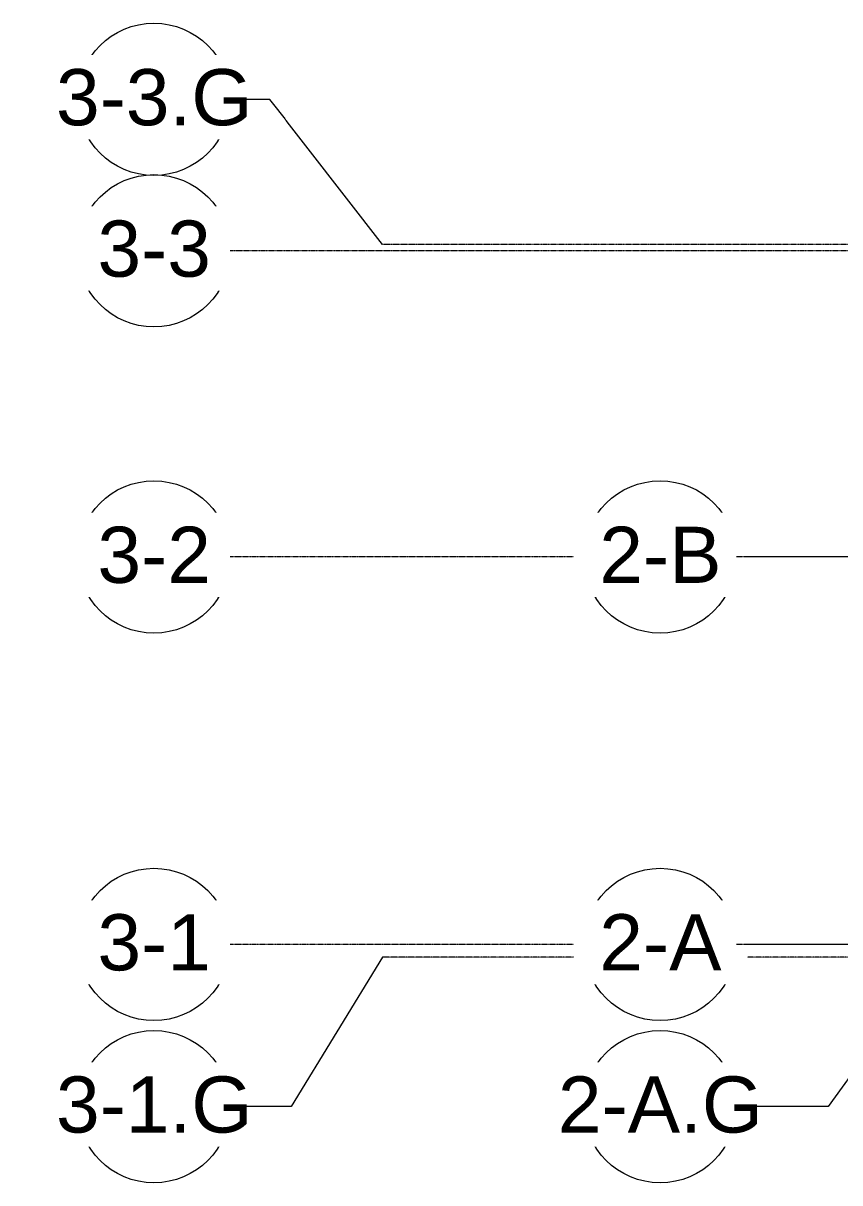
# Model space of a CAD drawing. Header units: inches. Extents: x 25369 to 33163, y -23509 to -20274.
# Drawn here: x 27272 to 27786, y -22938 to -22207 of the extents above; entities that cross this region are included whole.
import ezdxf

# ---------------------------------------------------------------- set-up
doc = ezdxf.new("R2010")
doc.units = ezdxf.units.IN
doc.header["$MEASUREMENT"] = 0
doc.linetypes.add('Grid Line 1_2_', pattern=[0.875, 0.5, -0.125, 0.125, -0.125])
doc.layers.add('S-GRID', color=1, linetype='Continuous', lineweight=9)
doc.layers.add('S-GRID-IDEN', color=1, linetype='Continuous', lineweight=9)
doc.styles.add('Arial', font='arial.ttf', dxfattribs={"height": 35.407186})

# ---------------------------------------------------------------- blocks, each defined once
blk = doc.blocks.new('Grid - Grid Head - Circle-14747-Overall Floor Plan')
at = {"layer": 'S-GRID-IDEN'}
blk.add_circle((0, 0), 0.25, dxfattribs=at)

msp = doc.modelspace()

# ---------------------------------------------------------------- linework, layer by layer
at = {"layer": 'S-GRID', "linetype": 'Grid Line 1_2_'}
for p, q in [((28696.12, -22346.05), (27498.46, -22346.05)), ((32262.45, -22795.3), (27498.46, -22795.3))]:
    msp.add_line(p, q, dxfattribs=at)
at = {"layer": 'S-GRID'}
for p, q in [((27498.46, -22795.3), (27440.93, -22889.54)), ((27846.62, -22795.3), (27779.27, -22889.54))]:
    msp.add_line(p, q, dxfattribs=at)

# ---------------------------------------------------------------- block references
at = {"layer": 'S-GRID-IDEN', "xscale": 191.9999999999999, "yscale": 191.9999999999999, "zscale": 191.9999999999999}
for p, rotation in [((27354.46, -22254.6), 89.9999999999999), ((27354.46, -22350.05), 89.9999999999999), ((27354.46, -22543.05), 89.99999999999984), ((27673.31, -22543.05), 89.9999999999998), ((27354.46, -22787.3), 89.99999999999984), ((27673.31, -22787.3), 89.9999999999998), ((27354.46, -22889.54), 89.99999999999984), ((27673.31, -22889.54), 89.9999999999998)]:
    msp.add_blockref('Grid - Grid Head - Circle-14747-Overall Floor Plan', p, dxfattribs=dict(at, rotation=rotation))

# ---------------------------------------------------------------- next in the draw order: texts
at = {"layer": 'S-GRID-IDEN', "char_height": 35.407, "attachment_point": 2, "line_spacing_factor": 0.938532, "style": 'Arial', "bg_fill": 3, "box_fill_scale": 1.25, "bg_fill_color": 0, "bg_fill_transparency": 0}
for s, insert, width in [('3-3.G', (27354.66, -22235.55), 147.312), ('3-3', (27354.66, -22330.99), 85.104), ('3-2', (27354.66, -22523.99), 85.104), ('3-1', (27354.66, -22768.24), 85.104), ('3-1.G', (27354.66, -22870.48), 147.312), ('2-A.G', (27673.51, -22870.48), 153.792)]:
    msp.add_mtext(s, dxfattribs=dict(at, insert=insert, width=width))

# ---------------------------------------------------------------- next in the draw order: linework, layer by layer
at = {"layer": 'S-GRID'}
for p, q in [((27427.53, -22254.6), (27402.46, -22254.6)), ((27498.46, -22346.05), (27427.53, -22254.6)), ((27440.93, -22889.54), (27402.46, -22889.54)), ((27779.27, -22889.54), (27721.31, -22889.54))]:
    msp.add_line(p, q, dxfattribs=at)
at = {"layer": 'S-GRID', "linetype": 'Grid Line 1_2_'}
for p, q in [((28696.12, -22350.05), (27402.46, -22350.05)), ((32358.45, -22543.05), (27402.46, -22543.05)), ((32358.45, -22787.3), (27402.46, -22787.3))]:
    msp.add_line(p, q, dxfattribs=at)

# ---------------------------------------------------------------- next in the draw order: texts
at = {"layer": 'S-GRID-IDEN', "char_height": 35.407, "width": 91.584, "attachment_point": 2, "line_spacing_factor": 0.938532, "style": 'Arial', "bg_fill": 3, "box_fill_scale": 1.25, "bg_fill_color": 0, "bg_fill_transparency": 0}
for s, insert in [('2-B', (27673.51, -22523.99)), ('2-A', (27673.51, -22768.24))]:
    msp.add_mtext(s, dxfattribs=dict(at, insert=insert))

# ---------------------------------------------------------------- next in the draw order: linework, layer by layer
at = {"layer": 'S-GRID', "linetype": 'Grid Line 1_2_'}
for p, q in [((32650.17, -22543.05), (27721.31, -22543.05)), ((32650.17, -22787.3), (27721.31, -22787.3))]:
    msp.add_line(p, q, dxfattribs=at)

doc.saveas('drawing.dxf')
